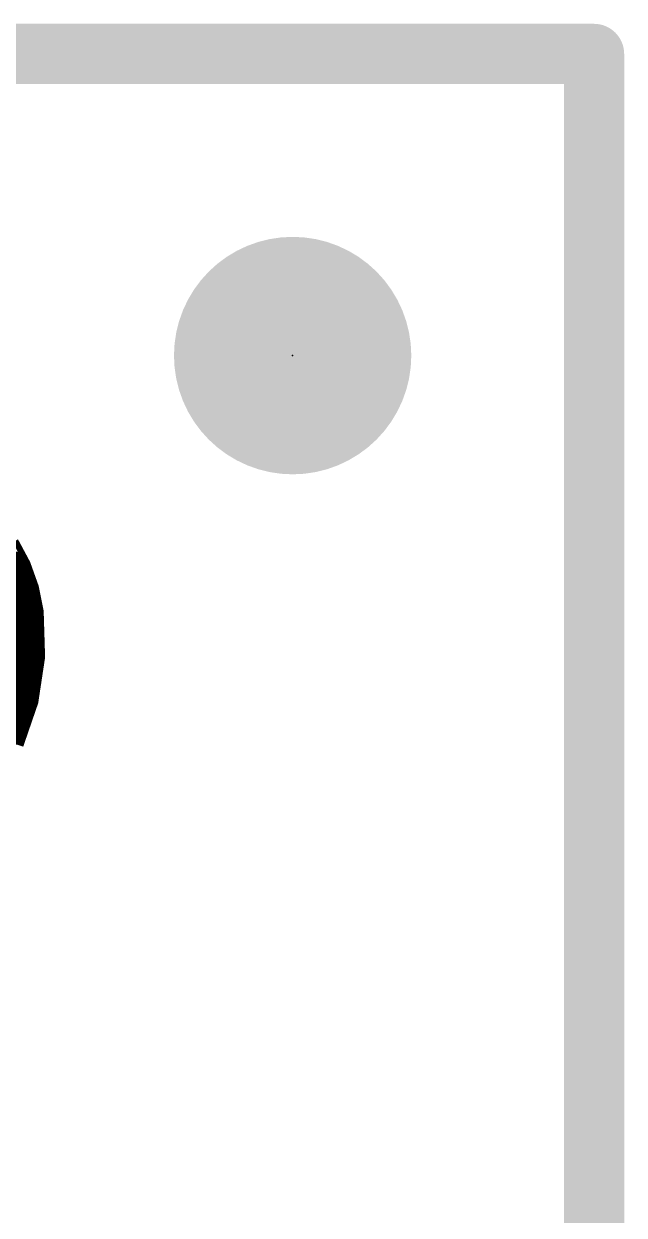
# Model space of a CAD drawing. Extents: x -10.2 to 20.4, y -5.1 to 20.4.
# Drawn here: x 17.92 to 20.45, y 15.43 to 20.45 of the extents above; entities that cross this region are included whole.
import ezdxf

# ---------------------------------------------------------------- set-up
doc = ezdxf.new("R2010")
doc.units = 0
for name, color, linetype in [('1', 12, 'CONTINUOUS'), ('16', 132, 'CONTINUOUS'), ('20', 53, 'CONTINUOUS'), ('21', 41, 'CONTINUOUS'), ('23', 53, 'CONTINUOUS')]:
    doc.layers.add(name, color=color, linetype=linetype)

# ---------------------------------------------------------------- blocks, each defined once
blk = doc.blocks.new('PIE')
at = {"const_width": 0.5}
blk.add_lwpolyline([(0, -0.25, 1), (0, 0.25, 1), (0, -0.25)], format="xyb", dxfattribs=at)

msp = doc.modelspace()

# ---------------------------------------------------------------- linework, layer by layer
at = {"layer": '1', "const_width": 0.254}
for points in [[(0, 20.32), (20.32, 20.32)], [(20.32, 20.32), (20.32, 0)]]:
    msp.add_lwpolyline(points, dxfattribs=at)
at = {"layer": '1', "const_width": 0.127}
for points in [[(20.3835, 20.32, 1), (20.2565, 20.32)], [(20.32, 20.2565, 1), (20.32, 20.3835)]]:
    msp.add_lwpolyline(points, format="xyb", dxfattribs=at)
at = {"layer": '16', "const_width": 0.254}
for points in [[(0, 20.32), (20.32, 20.32)], [(20.32, 20.32), (20.32, 0)]]:
    msp.add_lwpolyline(points, dxfattribs=at)
at = {"layer": '16', "const_width": 0.127}
for points in [[(20.3835, 20.32, 1), (20.2565, 20.32)], [(20.32, 20.2565, 1), (20.32, 20.3835)]]:
    msp.add_lwpolyline(points, format="xyb", dxfattribs=at)
at = {"layer": '20', "const_width": 0.254}
for points in [[(0, 20.32), (20.32, 20.32)], [(20.32, 20.32), (20.32, 0)]]:
    msp.add_lwpolyline(points, dxfattribs=at)
at = {"layer": '20', "const_width": 0.127}
for points in [[(20.3835, 20.32, 1), (20.2565, 20.32)], [(20.32, 20.2565, 1), (20.32, 20.3835)]]:
    msp.add_lwpolyline(points, format="xyb", dxfattribs=at)
at = {"layer": '21', "const_width": 0.0254}
for points in [[(17.9318, 18.1768), (17.8817, 18.2702)], [(16.8536, 18.2118), (17.9131, 18.2118)], [(16.8776, 18.1864), (17.9267, 18.1864)], [(16.9015, 18.161), (17.9375, 18.161)], [(17.9676, 18.077), (17.9318, 18.1768)], [(16.9254, 18.1356), (17.9466, 18.1356)], [(16.9494, 18.1102), (17.9557, 18.1102)], [(16.9733, 18.0848), (17.9648, 18.0848)], [(16.9966, 18.0594), (17.9711, 18.0594)], [(17.9883, 17.973), (17.9676, 18.077)], [(17.0182, 18.034), (17.9762, 18.034)], [(17.0349, 18.0086), (17.9812, 18.0086)], [(17.047, 17.9832), (17.9863, 17.9832)], [(17.0559, 17.9578), (17.9888, 17.9578)], [(17.9943, 17.7802), (17.9883, 17.973)], [(17.0606, 17.9324), (17.9896, 17.9324)], [(17.0644, 17.907), (17.9904, 17.907)], [(17.0604, 17.8562), (17.992, 17.8562)], [(17.0624, 17.8816), (17.9912, 17.8816)], [(17.0437, 17.8054), (17.9935, 17.8054)], [(17.0526, 17.8308), (17.9928, 17.8308)], [(17.012, 17.7546), (17.9905, 17.7546)], [(17.0294, 17.78), (17.9943, 17.78)], [(17.9655, 17.5895), (17.9943, 17.7802)], [(16.9527, 17.7038), (17.9828, 17.7038)], [(16.9859, 17.7292), (17.9866, 17.7292)], [(16.8138, 17.653), (17.9751, 17.653)], [(16.9055, 17.6784), (17.9789, 17.6784)], [(16.1291, 17.6276), (17.9712, 17.6276)], [(16.1291, 17.6022), (17.9674, 17.6022)], [(16.1291, 17.5768), (17.9611, 17.5768)], [(16.1291, 17.5514), (17.9524, 17.5514)], [(17.9027, 17.4071), (17.9655, 17.5895)], [(16.1291, 17.526), (17.9436, 17.526)], [(16.1291, 17.5006), (17.9349, 17.5006)], [(16.1291, 17.4752), (17.9261, 17.4752)], [(16.1291, 17.4498), (17.9174, 17.4498)], [(16.1291, 17.4244), (17.9086, 17.4244)]]:
    msp.add_lwpolyline(points, dxfattribs=at)
at = {"layer": '21', "const_width": 0.0127}
for points in [[(17.9131, 18.2054, 1), (17.9131, 18.2182)], [(17.9378, 18.1789, 1), (17.9259, 18.1746)], [(17.9262, 18.1738, 1), (17.9374, 18.1798)], [(17.9267, 18.1801, 1), (17.9267, 18.1928)], [(17.9375, 18.1547, 1), (17.9375, 18.1674)], [(17.9466, 18.1292, 1), (17.9466, 18.142)], [(17.9557, 18.1039, 1), (17.9557, 18.1166)], [(17.9739, 18.0782, 1), (17.9614, 18.0757)], [(17.9617, 18.0748, 1), (17.9736, 18.0791)], [(17.9648, 18.0785, 1), (17.9648, 18.0912)], [(17.9711, 18.053, 1), (17.9711, 18.0658)], [(17.9762, 18.0277, 1), (17.9762, 18.0404)], [(17.9812, 18.0023, 1), (17.9812, 18.015)], [(17.9946, 17.9732, 1), (17.982, 17.9728)], [(17.9821, 17.9718, 1), (17.9945, 17.9742)], [(17.9863, 17.9768, 1), (17.9863, 17.9896)], [(17.9888, 17.9515, 1), (17.9888, 17.9642)], [(17.9896, 17.9261, 1), (17.9896, 17.9388)], [(17.9904, 17.9006, 1), (17.9904, 17.9134)], [(17.9912, 17.8753, 1), (17.9912, 17.888)], [(17.992, 17.8498, 1), (17.992, 17.8626)], [(17.9928, 17.8244, 1), (17.9928, 17.8372)], [(17.9935, 17.7991, 1), (17.9935, 17.8118)], [(17.988, 17.78, 1), (18.0007, 17.7804)], [(18.0006, 17.7792, 1), (17.9881, 17.7811)], [(17.9905, 17.7482, 1), (17.9905, 17.761)], [(17.9943, 17.7736, 1), (17.9943, 17.7864)], [(17.9828, 17.6974, 1), (17.9828, 17.7102)], [(17.9866, 17.7229, 1), (17.9866, 17.7356)], [(17.9751, 17.6467, 1), (17.9751, 17.6594)], [(17.9789, 17.672, 1), (17.9789, 17.6848)], [(17.9674, 17.5958, 1), (17.9674, 17.6086)], [(17.9712, 17.6212, 1), (17.9712, 17.634)], [(17.9524, 17.545, 1), (17.9524, 17.5578)], [(17.9592, 17.5904, 1), (17.9718, 17.5885)], [(17.9715, 17.5874, 1), (17.9595, 17.5915)], [(17.9611, 17.5705, 1), (17.9611, 17.5832)], [(17.9349, 17.4943, 1), (17.9349, 17.507)], [(17.9436, 17.5196, 1), (17.9436, 17.5324)], [(17.9174, 17.4434, 1), (17.9174, 17.4562)], [(17.9261, 17.4688, 1), (17.9261, 17.4816)], [(17.9086, 17.4181, 1), (17.9086, 17.4308)]]:
    msp.add_lwpolyline(points, format="xyb", dxfattribs=at)
at = {"layer": '23'}
msp.add_point((19.05, 19.05), dxfattribs=at)

# ---------------------------------------------------------------- block references
at = {"layer": '1'}
msp.add_blockref('PIE', (19.05, 19.05), dxfattribs=at)

doc.saveas('drawing.dxf')
